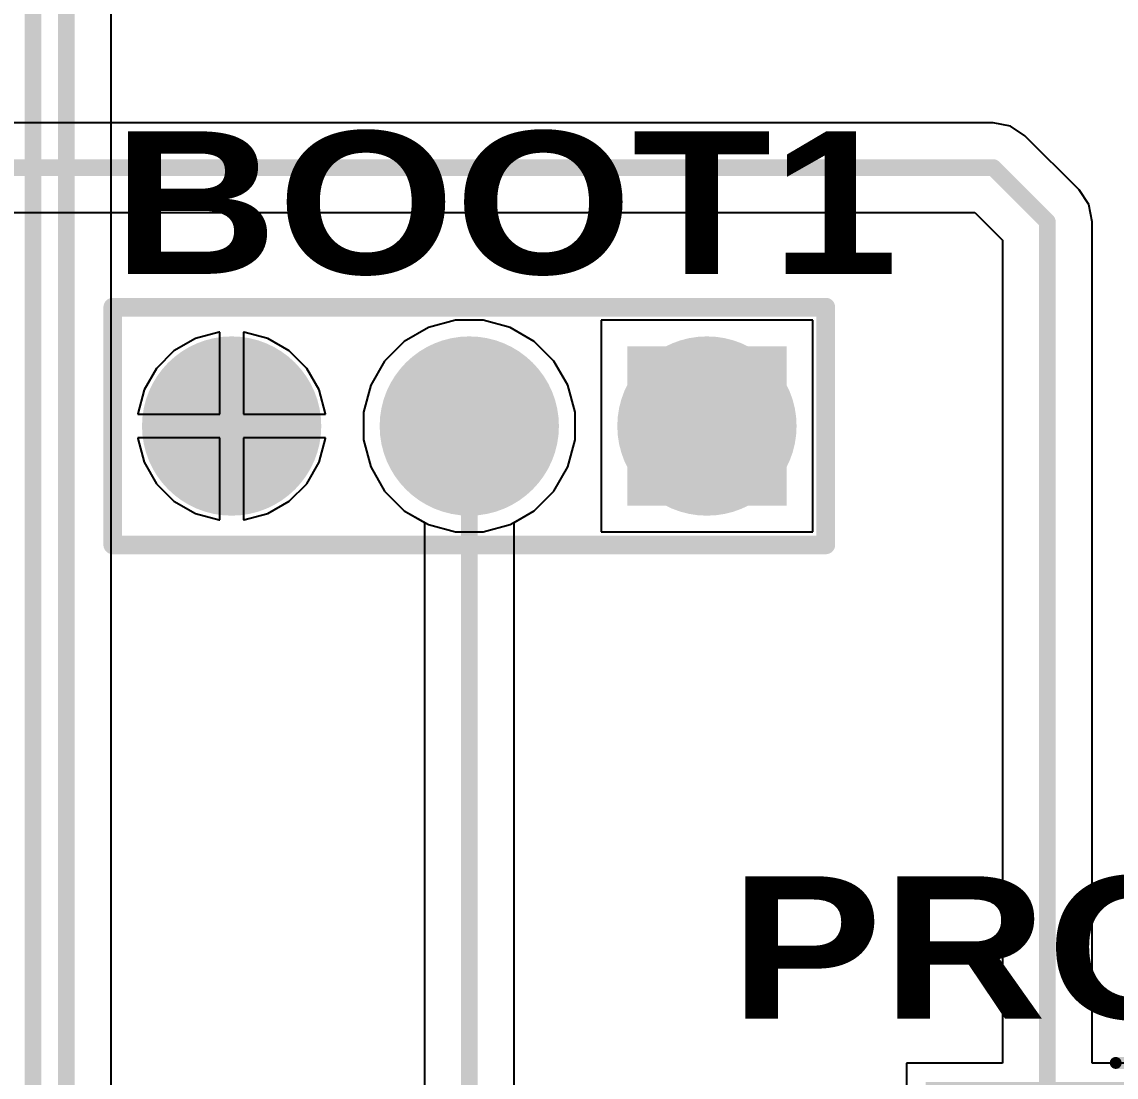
# Model space of a CAD drawing. Header units: inches. Extents: x -0.14 to 3.84, y -0.14 to 3.05.
# Drawn here: x 2.4212 to 2.8817, y 1.9223 to 2.3663 of the extents above; entities that cross this region are included whole.
import ezdxf

# ---------------------------------------------------------------- set-up
doc = ezdxf.new("R2010")
doc.units = ezdxf.units.IN
doc.header["$MEASUREMENT"] = 0
for name, color, linetype in [('Bottom Layer', 5, 'Continuous'), ('Bottom Solder', 6, 'Continuous'), ('Ground Layer', 76, 'Continuous'), ('Multi-Layer', 9, 'Continuous'), ('Pad Holes', 156, 'Continuous'), ('Power Layer', 16, 'Continuous'), ('Top Layer', 1, 'Continuous'), ('Top Overlay', 2, 'Continuous'), ('Top Paste', 8, 'Continuous'), ('Top Solder', 216, 'Continuous')]:
    doc.layers.add(name, color=color, linetype=linetype)
doc.styles.add('Arial Black_Bold', font='', dxfattribs={"height": 0.2})
doc.styles.get('Arial Black_Bold').set_extended_font_data('Arial Black', bold=True)

# ---------------------------------------------------------------- blocks, each defined once
blk = doc.blocks.new('20021121_00010C4LF__85')
at = {"layer": 'Top Layer'}
for points in [[(-0.11496, 0.12402), (-0.08504, 0.12402), (-0.08504, 0.02953), (-0.11496, 0.02953)], [(-0.06496, 0.12402), (-0.03504, 0.12402), (-0.03504, 0.02953), (-0.06496, 0.02953)], [(-0.01496, 0.12402), (0.01496, 0.12402), (0.01496, 0.02953), (-0.01496, 0.02953)], [(0.03504, 0.12402), (0.06496, 0.12402), (0.06496, 0.02953), (0.03504, 0.02953)], [(0.08504, 0.12402), (0.11496, 0.12402), (0.11496, 0.02953), (0.08504, 0.02953)], [(-0.11496, -0.02953), (-0.08504, -0.02953), (-0.08504, -0.12402), (-0.11496, -0.12402)], [(-0.06496, -0.02953), (-0.03504, -0.02953), (-0.03504, -0.12402), (-0.06496, -0.12402)], [(-0.01496, -0.02953), (0.01496, -0.02953), (0.01496, -0.12402), (-0.01496, -0.12402)], [(0.03504, -0.02953), (0.06496, -0.02953), (0.06496, -0.12402), (0.03504, -0.12402)], [(0.08504, -0.02953), (0.11496, -0.02953), (0.11496, -0.12402), (0.08504, -0.12402)]]:
    blk.add_hatch(color=1, dxfattribs=at).paths.add_polyline_path(points)
at = {"layer": 'Top Paste'}
for points in [[(-0.11496, 0.12402), (-0.08504, 0.12402), (-0.08504, 0.02953), (-0.11496, 0.02953)], [(-0.06496, 0.12402), (-0.03504, 0.12402), (-0.03504, 0.02953), (-0.06496, 0.02953)], [(-0.01496, 0.12402), (0.01496, 0.12402), (0.01496, 0.02953), (-0.01496, 0.02953)], [(0.03504, 0.12402), (0.06496, 0.12402), (0.06496, 0.02953), (0.03504, 0.02953)], [(0.08504, 0.12402), (0.11496, 0.12402), (0.11496, 0.02953), (0.08504, 0.02953)], [(-0.11496, -0.02953), (-0.08504, -0.02953), (-0.08504, -0.12402), (-0.11496, -0.12402)], [(-0.06496, -0.02953), (-0.03504, -0.02953), (-0.03504, -0.12402), (-0.06496, -0.12402)], [(-0.01496, -0.02953), (0.01496, -0.02953), (0.01496, -0.12402), (-0.01496, -0.12402)], [(0.03504, -0.02953), (0.06496, -0.02953), (0.06496, -0.12402), (0.03504, -0.12402)], [(0.08504, -0.02953), (0.11496, -0.02953), (0.11496, -0.12402), (0.08504, -0.12402)]]:
    blk.add_hatch(color=8, dxfattribs=at).paths.add_polyline_path(points)
at = {"layer": 'Top Solder'}
for points in [[(-0.11896, 0.12802), (-0.08104, 0.12802), (-0.08104, 0.02553), (-0.11896, 0.02553)], [(-0.06896, 0.12802), (-0.03104, 0.12802), (-0.03104, 0.02553), (-0.06896, 0.02553)], [(-0.01896, 0.12802), (0.01896, 0.12802), (0.01896, 0.02553), (-0.01896, 0.02553)], [(0.03104, 0.12802), (0.06896, 0.12802), (0.06896, 0.02553), (0.03104, 0.02553)], [(0.08104, 0.12802), (0.11896, 0.12802), (0.11896, 0.02553), (0.08104, 0.02553)], [(-0.11896, -0.02553), (-0.08104, -0.02553), (-0.08104, -0.12802), (-0.11896, -0.12802)], [(-0.06896, -0.02553), (-0.03104, -0.02553), (-0.03104, -0.12802), (-0.06896, -0.12802)], [(-0.01896, -0.02553), (0.01896, -0.02553), (0.01896, -0.12802), (-0.01896, -0.12802)], [(0.03104, -0.02553), (0.06896, -0.02553), (0.06896, -0.12802), (0.03104, -0.12802)], [(0.08104, -0.02553), (0.11896, -0.02553), (0.11896, -0.12802), (0.08104, -0.12802)]]:
    blk.add_hatch(color=216, dxfattribs=at).paths.add_polyline_path(points)
at = {"layer": 'Top Overlay'}
for points in [[(-0.127, 0.048, 0.005, 0.005, 0), (-0.127, -0.045, 0.005, 0.005, 0)], [(0.127, 0.048, 0.005, 0.005, 0), (0.127, -0.045, 0.005, 0.005, 0)]]:
    blk.add_lwpolyline(points, format="xyseb", dxfattribs=at)
for points in [[(-0.12825, 0.048, 0.0025, 0.0025, 1), (-0.12575, 0.048, 0.0025, 0.0025, 1)], [(0.12575, 0.048, 0.0025, 0.0025, 1), (0.12825, 0.048, 0.0025, 0.0025, 1)], [(-0.12825, -0.045, 0.0025, 0.0025, 1), (-0.12575, -0.045, 0.0025, 0.0025, 1)], [(0.12575, -0.045, 0.0025, 0.0025, 1), (0.12825, -0.045, 0.0025, 0.0025, 1)], [(-0.125, -0.077, 0.01, 0.01, 1), (-0.135, -0.077, 0.01, 0.01, 1)], [(-0.1375, -0.077, 0.005, 0.005, 1), (-0.1325, -0.077, 0.005, 0.005, 1)], [(-0.1275, -0.077, 0.005, 0.005, 1), (-0.1225, -0.077, 0.005, 0.005, 1)]]:
    blk.add_lwpolyline(points, format="xyseb", close=True, dxfattribs=at)
blk = doc.blocks.new('HDR1X3__88')
at = {"layer": 'Bottom Layer'}
blk.add_hatch(color=5, dxfattribs=at).paths.add_polyline_path([(-0.02953, 0.02953), (0.02953, 0.02953), (0.02953, -0.02953), (-0.02953, -0.02953)])
h = blk.add_hatch(color=5, dxfattribs=at)
edge = h.paths.add_edge_path()
edge.add_arc((0.1, 0), 0.02953, 0, 360)
h = blk.add_hatch(color=5, dxfattribs=at)
edge = h.paths.add_edge_path()
edge.add_arc((0.2, 0), 0.02953, 0, 360)
at = {"layer": 'Bottom Solder'}
blk.add_hatch(color=6, dxfattribs=at).paths.add_polyline_path([(-0.03353, 0.03353), (0.03353, 0.03353), (0.03353, -0.03353), (-0.03353, -0.03353)])
h = blk.add_hatch(color=6, dxfattribs=at)
edge = h.paths.add_edge_path()
edge.add_arc((0.1, 0), 0.03353, 0, 360)
h = blk.add_hatch(color=6, dxfattribs=at)
edge = h.paths.add_edge_path()
edge.add_arc((0.2, 0), 0.03353, 0, 360)
at = {"layer": 'Ground Layer'}
h = blk.add_hatch(color=76, dxfattribs=at)
edge = h.paths.add_edge_path()
edge.add_arc((0, 0), 0.03772, 0, 360)
h = blk.add_hatch(color=76, dxfattribs=at)
edge = h.paths.add_edge_path()
edge.add_arc((0.1, 0), 0.03772, 0, 360)
at = {"layer": 'Multi-Layer'}
blk.add_hatch(color=9, dxfattribs=at).paths.add_polyline_path([(-0.02953, 0.02953), (0.02953, 0.02953), (0.02953, -0.02953), (-0.02953, -0.02953)])
h = blk.add_hatch(color=9, dxfattribs=at)
edge = h.paths.add_edge_path()
edge.add_arc((0.1, 0), 0.02953, 0, 360)
h = blk.add_hatch(color=9, dxfattribs=at)
edge = h.paths.add_edge_path()
edge.add_arc((0.2, 0), 0.02953, 0, 360)
at = {"layer": 'Pad Holes'}
h = blk.add_hatch(color=7, dxfattribs=at)
edge = h.paths.add_edge_path()
edge.add_arc((0, 0), 0.01772, 0, 360)
h = blk.add_hatch(color=7, dxfattribs=at)
edge = h.paths.add_edge_path()
edge.add_arc((0.1, 0), 0.01772, 0, 360)
h = blk.add_hatch(color=7, dxfattribs=at)
edge = h.paths.add_edge_path()
edge.add_arc((0.2, 0), 0.01772, 0, 360)
at = {"layer": 'Power Layer'}
h = blk.add_hatch(color=16, dxfattribs=at)
edge = h.paths.add_edge_path()
edge.add_arc((0.1, 0), 0.03772, 0, 360)
h = blk.add_hatch(color=16, dxfattribs=at)
edge = h.paths.add_edge_path()
edge.add_arc((0.2, 0), 0.03772, 0, 360)
at = {"layer": 'Top Layer'}
blk.add_hatch(color=1, dxfattribs=at).paths.add_polyline_path([(-0.02953, 0.02953), (0.02953, 0.02953), (0.02953, -0.02953), (-0.02953, -0.02953)])
h = blk.add_hatch(color=1, dxfattribs=at)
edge = h.paths.add_edge_path()
edge.add_arc((0.1, 0), 0.02953, 0, 360)
h = blk.add_hatch(color=1, dxfattribs=at)
edge = h.paths.add_edge_path()
edge.add_arc((0.2, 0), 0.02953, 0, 360)
at = {"layer": 'Top Solder'}
blk.add_hatch(color=216, dxfattribs=at).paths.add_polyline_path([(-0.03353, 0.03353), (0.03353, 0.03353), (0.03353, -0.03353), (-0.03353, -0.03353)])
h = blk.add_hatch(color=216, dxfattribs=at)
edge = h.paths.add_edge_path()
edge.add_arc((0.1, 0), 0.03353, 0, 360)
h = blk.add_hatch(color=216, dxfattribs=at)
edge = h.paths.add_edge_path()
edge.add_arc((0.2, 0), 0.03353, 0, 360)
at = {"layer": 'Top Overlay'}
for points in [[(0.25, 0.05, 0.00787, 0.00787, 0), (-0.05, 0.05, 0.00787, 0.00787, 0)], [(-0.05, 0.05, 0.00787, 0.00787, 0), (-0.05, -0.05, 0.00787, 0.00787, 0)], [(0.25, 0.05, 0.00787, 0.00787, 0), (0.25, -0.05, 0.00787, 0.00787, 0)], [(0.25, -0.05, 0.00787, 0.00787, 0), (-0.05, -0.05, 0.00787, 0.00787, 0)]]:
    blk.add_lwpolyline(points, format="xyseb", dxfattribs=at)
for points in [[(-0.05197, 0.05, 0.00394, 0.00394, 1), (-0.04803, 0.05, 0.00394, 0.00394, 1)], [(-0.05197, 0.05, 0.00394, 0.00394, 1), (-0.04803, 0.05, 0.00394, 0.00394, 1)], [(0.24803, 0.05, 0.00394, 0.00394, 1), (0.25197, 0.05, 0.00394, 0.00394, 1)], [(0.24803, 0.05, 0.00394, 0.00394, 1), (0.25197, 0.05, 0.00394, 0.00394, 1)], [(-0.05197, -0.05, 0.00394, 0.00394, 1), (-0.04803, -0.05, 0.00394, 0.00394, 1)], [(-0.05197, -0.05, 0.00394, 0.00394, 1), (-0.04803, -0.05, 0.00394, 0.00394, 1)], [(0.24803, -0.05, 0.00394, 0.00394, 1), (0.25197, -0.05, 0.00394, 0.00394, 1)], [(0.24803, -0.05, 0.00394, 0.00394, 1), (0.25197, -0.05, 0.00394, 0.00394, 1)]]:
    blk.add_lwpolyline(points, format="xyseb", close=True, dxfattribs=at)

msp = doc.modelspace()

# ---------------------------------------------------------------- linework, layer by layer
at = {"layer": 'Bottom Layer'}
for p, q in [((2.45881, 1.83153), (2.45881, 2.41134)), ((2.5923, 2.23774), (2.58215, 2.23188)), ((2.60363, 2.24078), (2.5923, 2.23774)), ((2.61535, 2.24078), (2.60363, 2.24078)), ((2.62668, 2.23774), (2.61535, 2.24078)), ((2.63683, 2.23188), (2.62668, 2.23774)), ((2.75402, 2.24078), (2.66496, 2.24078)), ((2.66496, 2.24078), (2.66496, 2.15172)), ((2.75402, 2.15172), (2.75402, 2.24078)), ((2.49423, 2.23308), (2.48522, 2.22788)), ((2.50428, 2.23578), (2.49423, 2.23308)), ((2.50449, 2.23578), (2.50428, 2.23578)), ((2.50449, 2.20125), (2.50449, 2.23578)), ((2.51469, 2.23578), (2.51449, 2.23578)), ((2.51449, 2.23578), (2.51449, 2.20125)), ((2.52475, 2.23308), (2.51469, 2.23578)), ((2.53376, 2.22788), (2.52475, 2.23308)), ((2.58215, 2.23188), (2.57386, 2.22359)), ((2.64512, 2.22359), (2.63683, 2.23188)), ((2.48522, 2.22788), (2.47786, 2.22052)), ((2.54112, 2.22052), (2.53376, 2.22788)), ((2.47786, 2.22052), (2.47266, 2.21151)), ((2.54632, 2.21151), (2.54112, 2.22052)), ((2.57386, 2.22359), (2.568, 2.21344)), ((2.65098, 2.21344), (2.64512, 2.22359)), ((2.47266, 2.21151), (2.46996, 2.20145)), ((2.54902, 2.20145), (2.54632, 2.21151)), ((2.568, 2.21344), (2.56496, 2.20211)), ((2.65402, 2.20211), (2.65098, 2.21344)), ((2.46996, 2.20145), (2.46996, 2.20125)), ((2.46996, 2.20125), (2.50449, 2.20125)), ((2.51449, 2.20125), (2.54902, 2.20125)), ((2.54902, 2.20125), (2.54902, 2.20145)), ((2.56496, 2.20211), (2.56496, 2.19039)), ((2.65402, 2.19039), (2.65402, 2.20211)), ((2.50449, 2.19125), (2.46996, 2.19125)), ((2.46996, 2.19125), (2.46996, 2.19105)), ((2.46996, 2.19105), (2.47266, 2.18099)), ((2.50449, 2.15672), (2.50449, 2.19125)), ((2.54902, 2.19125), (2.51449, 2.19125)), ((2.51449, 2.19125), (2.51449, 2.15672)), ((2.54632, 2.18099), (2.54902, 2.19105)), ((2.54902, 2.19105), (2.54902, 2.19125)), ((2.56496, 2.19039), (2.568, 2.17906)), ((2.65098, 2.17906), (2.65402, 2.19039)), ((2.47266, 2.18099), (2.47786, 2.17198)), ((2.54112, 2.17198), (2.54632, 2.18099)), ((2.568, 2.17906), (2.57386, 2.16891)), ((2.64512, 2.16891), (2.65098, 2.17906)), ((2.47786, 2.17198), (2.48522, 2.16462)), ((2.53376, 2.16462), (2.54112, 2.17198)), ((2.57386, 2.16891), (2.58215, 2.16062)), ((2.63683, 2.16062), (2.64512, 2.16891)), ((2.48522, 2.16462), (2.49423, 2.15942)), ((2.52475, 2.15942), (2.53376, 2.16462)), ((2.49423, 2.15942), (2.50428, 2.15672)), ((2.51469, 2.15672), (2.52475, 2.15942)), ((2.58215, 2.16062), (2.59063, 2.15572)), ((2.62835, 2.15572), (2.63683, 2.16062)), ((2.50428, 2.15672), (2.50449, 2.15672)), ((2.51449, 2.15672), (2.51469, 2.15672)), ((2.59063, 2.15572), (2.59063, 1.81741)), ((2.62835, 1.80959), (2.62835, 2.15572)), ((2.66496, 2.15172), (2.75402, 2.15172))]:
    msp.add_line(p, q, dxfattribs=at)
for points in [[(2.42595, 1.90341, 0.007, 0.007, 0), (2.42595, 2.42496, 0.007, 0.007, 0)], [(2.43995, 1.83153, 0.007, 0.007, 0), (2.43995, 2.41916, 0.007, 0.007, 0)], [(2.60949, 1.80959, 0.007, 0.007, 0), (2.60949, 2.19625, 0.007, 0.007, 0)]]:
    msp.add_lwpolyline(points, format="xyseb", dxfattribs=at)
msp.add_lwpolyline([(2.60774, 2.19625, 0.0035, 0.0035, 1), (2.61124, 2.19625, 0.0035, 0.0035, 1)], format="xyseb", close=True, dxfattribs=at)
at = {"layer": 'Top Layer'}
for p, q in [((2.82996, 2.32386), (1.95375, 2.32386)), ((2.83718, 2.32243), (2.82996, 2.32386)), ((2.8433, 2.31834), (2.83718, 2.32243)), ((2.86605, 2.29558), (2.8433, 2.31834)), ((2.87014, 2.28946), (2.86605, 2.29558)), ((2.87158, 2.28224), (2.87014, 2.28946)), ((1.96156, 2.28614), (2.82215, 2.28614)), ((2.82215, 2.28614), (2.83385, 2.27443)), ((2.87158, 1.92821), (2.87158, 2.28224)), ((2.83385, 2.27443), (2.83385, 1.92821)), ((2.5923, 2.23774), (2.58215, 2.23188)), ((2.60363, 2.24078), (2.5923, 2.23774)), ((2.61535, 2.24078), (2.60363, 2.24078)), ((2.62668, 2.23774), (2.61535, 2.24078)), ((2.63683, 2.23188), (2.62668, 2.23774)), ((2.75402, 2.24078), (2.66496, 2.24078)), ((2.66496, 2.24078), (2.66496, 2.15172)), ((2.75402, 2.15172), (2.75402, 2.24078)), ((2.49423, 2.23308), (2.48522, 2.22788)), ((2.50428, 2.23578), (2.49423, 2.23308)), ((2.50449, 2.23578), (2.50428, 2.23578)), ((2.50449, 2.20125), (2.50449, 2.23578)), ((2.51469, 2.23578), (2.51449, 2.23578)), ((2.51449, 2.23578), (2.51449, 2.20125)), ((2.52475, 2.23308), (2.51469, 2.23578)), ((2.53376, 2.22788), (2.52475, 2.23308)), ((2.58215, 2.23188), (2.57386, 2.22359)), ((2.64512, 2.22359), (2.63683, 2.23188)), ((2.48522, 2.22788), (2.47786, 2.22052)), ((2.54112, 2.22052), (2.53376, 2.22788)), ((2.47786, 2.22052), (2.47266, 2.21151)), ((2.54632, 2.21151), (2.54112, 2.22052)), ((2.57386, 2.22359), (2.568, 2.21344)), ((2.65098, 2.21344), (2.64512, 2.22359)), ((2.47266, 2.21151), (2.46996, 2.20145)), ((2.54902, 2.20145), (2.54632, 2.21151)), ((2.568, 2.21344), (2.56496, 2.20211)), ((2.65402, 2.20211), (2.65098, 2.21344)), ((2.46996, 2.20145), (2.46996, 2.20125)), ((2.46996, 2.20125), (2.50449, 2.20125)), ((2.51449, 2.20125), (2.54902, 2.20125)), ((2.54902, 2.20125), (2.54902, 2.20145)), ((2.56496, 2.20211), (2.56496, 2.19039)), ((2.65402, 2.19039), (2.65402, 2.20211)), ((2.50449, 2.19125), (2.46996, 2.19125)), ((2.46996, 2.19125), (2.46996, 2.19105)), ((2.46996, 2.19105), (2.47266, 2.18099)), ((2.50449, 2.15672), (2.50449, 2.19125)), ((2.54902, 2.19125), (2.51449, 2.19125)), ((2.51449, 2.19125), (2.51449, 2.15672)), ((2.54632, 2.18099), (2.54902, 2.19105)), ((2.54902, 2.19105), (2.54902, 2.19125)), ((2.56496, 2.19039), (2.568, 2.17906)), ((2.65098, 2.17906), (2.65402, 2.19039)), ((2.47266, 2.18099), (2.47786, 2.17198)), ((2.54112, 2.17198), (2.54632, 2.18099)), ((2.568, 2.17906), (2.57386, 2.16891)), ((2.64512, 2.16891), (2.65098, 2.17906)), ((2.47786, 2.17198), (2.48522, 2.16462)), ((2.53376, 2.16462), (2.54112, 2.17198)), ((2.57386, 2.16891), (2.58215, 2.16062)), ((2.63683, 2.16062), (2.64512, 2.16891)), ((2.48522, 2.16462), (2.49423, 2.15942)), ((2.52475, 2.15942), (2.53376, 2.16462)), ((2.49423, 2.15942), (2.50428, 2.15672)), ((2.51469, 2.15672), (2.52475, 2.15942)), ((2.58215, 2.16062), (2.5923, 2.15476)), ((2.62668, 2.15476), (2.63683, 2.16062)), ((2.50428, 2.15672), (2.50449, 2.15672)), ((2.51449, 2.15672), (2.51469, 2.15672)), ((2.5923, 2.15476), (2.60363, 2.15172)), ((2.60363, 2.15172), (2.61535, 2.15172)), ((2.61535, 2.15172), (2.62668, 2.15476)), ((2.66496, 2.15172), (2.75402, 2.15172)), ((2.83385, 1.92821), (2.79347, 1.92821)), ((2.79347, 1.92821), (2.79347, 1.87429)), ((2.91196, 1.92821), (2.87158, 1.92821))]:
    msp.add_line(p, q, dxfattribs=at)
for points in [[(1.95375, 2.305, 0.007, 0.007, 0), (2.82996, 2.305, 0.007, 0.007, 0)], [(2.82996, 2.305, 0.007, 0.007, 0), (2.85272, 2.28224, 0.007, 0.007, 0)], [(2.85272, 1.90125, 0.007, 0.007, 0), (2.85272, 2.28224, 0.007, 0.007, 0)]]:
    msp.add_lwpolyline(points, format="xyseb", dxfattribs=at)
for points in [[(2.82821, 2.305, 0.0035, 0.0035, 1), (2.83171, 2.305, 0.0035, 0.0035, 1)], [(2.82821, 2.305, 0.0035, 0.0035, 1), (2.83171, 2.305, 0.0035, 0.0035, 1)], [(2.85097, 2.28224, 0.0035, 0.0035, 1), (2.85447, 2.28224, 0.0035, 0.0035, 1)], [(2.85097, 2.28224, 0.0035, 0.0035, 1), (2.85447, 2.28224, 0.0035, 0.0035, 1)]]:
    msp.add_lwpolyline(points, format="xyseb", close=True, dxfattribs=at)

# ---------------------------------------------------------------- block references
for name, p, rotation in [('HDR1X3__88', (2.70949, 2.19625), 180), ('20021121_00010C4LF__85', (2.92949, 1.80125), 90)]:
    msp.add_blockref(name, p, dxfattribs=dict(rotation=rotation))

# ---------------------------------------------------------------- texts
at = {"layer": 'Top Overlay', "style": 'Arial Black_Bold'}
msp.add_text('BOOT1', height=0.06, dxfattribs=at).set_placement((2.45948, 2.26025))
msp.add_text('PROGRAMMING', height=0.06, rotation=360, dxfattribs=at).set_placement((2.71919, 1.94682))

doc.saveas('drawing.dxf')
